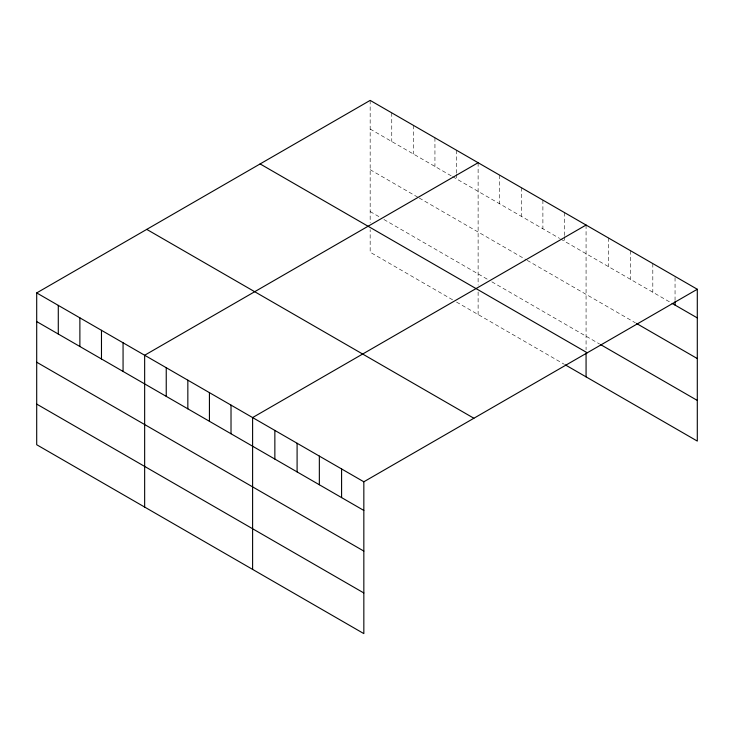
<?xml version="1.0" encoding="UTF-8"?>
<svg xmlns="http://www.w3.org/2000/svg" width="734" height="734" viewBox="0 0 734 734"><rect width="100%" height="100%" fill="white"/><g stroke="black" fill="none" stroke-linecap="round" stroke-linejoin="round"><path stroke-width="0.55" stroke-dasharray="3.67 2.75" d="M370.165 100.393L370.165 222.861M370.165 129.046L451.621 176.077M452.603 176.646L559.574 238.403M560.556 238.972L671.188 302.839M370.165 169.692L418.252 197.455M419.233 198.024L526.205 259.781M527.186 260.35L635.396 322.822M370.165 211.566L379.983 217.236M383.91 219.503L487.936 279.562M491.863 281.828L599.614 344.035M452.603 299.802L370.165 252.212L370.165 229.632M456.53 302.069L564.483 364.403M675.051 277.571L675.051 300.49M652.81 263.579L652.81 292.233M630.561 250.734L630.561 279.388M608.321 237.889L608.321 266.543M586.071 225.044L586.071 349.769M564.483 212.585L564.483 235.504M564.483 236.651L564.483 241.238M542.894 200.116L542.894 228.769M521.305 187.656L521.305 216.301M499.707 175.187L499.707 203.841M478.118 162.719L478.118 285.187M478.118 291.958L478.118 314.537M456.53 150.259L456.53 173.178M456.53 174.325L456.53 178.912M434.941 137.79L434.941 166.444M413.343 125.321L413.343 153.975M391.754 112.862L391.754 141.515"/><path stroke-width="1.1" d="M697.3 289.26L363.835 481.788L363.835 633.607L36.7 444.74L36.7 292.921L370.165 100.393L697.3 289.26L697.3 441.079L565.464 364.963M478.118 162.719L144.653 355.247L144.653 507.066M586.071 225.044L252.606 417.573L252.606 569.391M672.151 303.399L697.3 317.914M636.369 323.382L697.3 358.559M600.586 344.595L697.3 400.434M260.12 163.93L587.255 352.797M146.745 229.384L473.88 418.252M36.7 292.921L363.835 481.788M36.7 321.575L363.835 510.442M36.7 362.22L363.835 551.087M36.7 404.095L363.835 592.962M675.051 301.637L675.051 305.069M586.071 353.155L586.071 376.863M341.585 468.943L341.585 497.597M319.345 456.098L319.345 484.752M297.096 443.263L297.096 471.907M274.855 430.418L274.855 459.071M231.017 405.104L231.017 433.757M209.429 392.644L209.429 421.298M187.84 380.175L187.84 408.829M166.242 367.716L166.242 396.36M123.064 342.778L123.064 371.432M101.475 330.318L101.475 358.972M79.878 317.85L79.878 346.503M58.289 305.381L58.289 334.034"/></g></svg>
